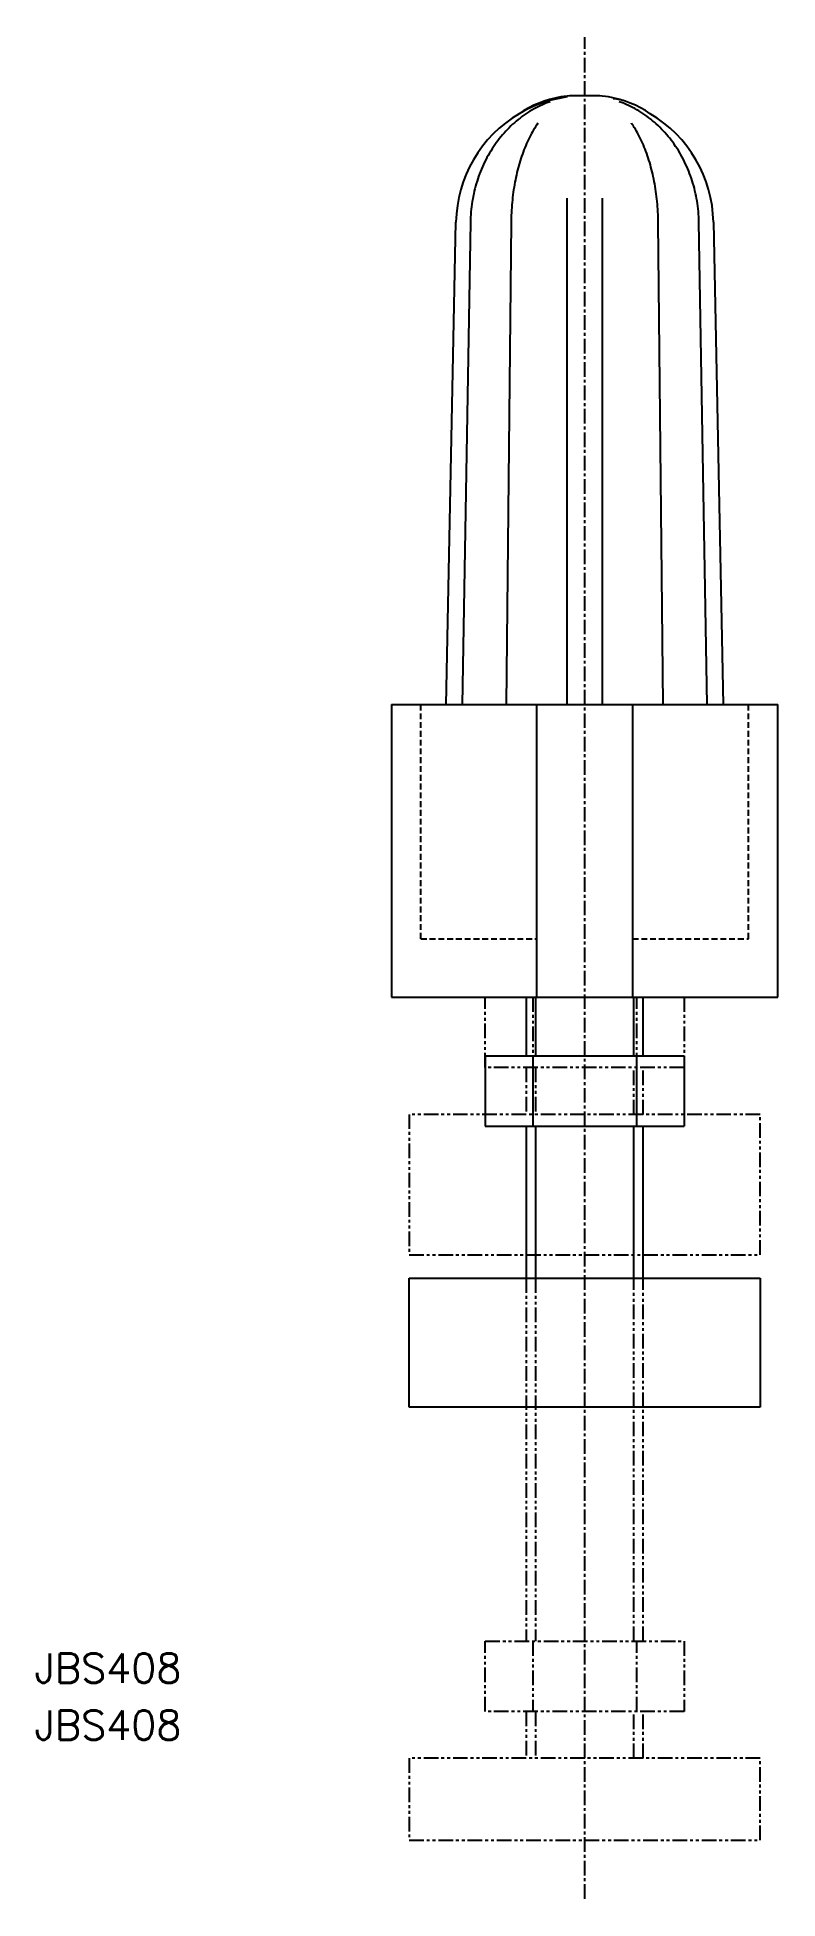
# Model space of a CAD drawing. Extents: x -47 to 16, y -77 to 82.
import ezdxf

# ---------------------------------------------------------------- set-up
doc = ezdxf.new("R2010")
doc.units = 0
for name, pattern in [('CENTER', [2, 1.25, -0.25, 0.25, -0.25]), ('DASHED', [0.75, 0.5, -0.25]), ('PHANTOM', [2.5, 1.25, -0.25, 0.25, -0.25, 0.25, -0.25])]:
    doc.linetypes.add(name, pattern=pattern)
doc.layers.get('0').update_dxf_attribs({"linetype": 'CONTINUOUS'})
doc.layers.add('CENTER', color=1, linetype='CENTER')
doc.styles.add('ARIAL_TTF', font='TXT', dxfattribs={"bigfont": 'bigfont.shx'})

msp = doc.modelspace()

# ---------------------------------------------------------------- linework, layer by layer
at = {"color": 7, "linetype": 'CONTINUOUS'}
for p, q in [((-3.898643, 76.381782), (-4.338127, 76.189887)), ((-3.452048, 76.548235), (-3.898643, 76.381782)), ((-3, 76.688779), (-3.452048, 76.548235)), ((-3.375421, 76.335978), (-3.424285, 76.316582)), ((-3.322876, 76.356409), (-3.375421, 76.335978)), ((-2.764096, 76.751336), (-3, 76.688779)), ((-2.526814, 76.806969), (-2.764096, 76.751336)), ((-2.288384, 76.855621), (-2.526814, 76.806969)), ((-2.049038, 76.897248), (-2.288384, 76.855621)), ((-1.77495, 76.936147), (-2.049038, 76.897248)), ((-1.5, 76.965856), (-1.77495, 76.936147)), ((-1.299161, 76.981708), (-1.5, 76.965856)), ((-1.098076, 76.992655), (-1.299161, 76.981708)), ((0, 77), (-0.75, 77)), ((0.75, 77), (0, 77)), ((1.29916, 76.981708), (1.098076, 76.992655)), ((1.5, 76.965856), (1.29916, 76.981708)), ((1.774949, 76.936147), (1.5, 76.965856)), ((2.049038, 76.897248), (1.774949, 76.936147)), ((2.288384, 76.855621), (2.049038, 76.897248)), ((2.526813, 76.806969), (2.288384, 76.855621)), ((2.434964, 76.762838), (2.71797, 76.727049)), ((2.764095, 76.751336), (2.526813, 76.806969)), ((2.71797, 76.727049), (3, 76.688779)), ((3, 76.688779), (2.764095, 76.751336)), ((3.452047, 76.548235), (3, 76.688779)), ((3.346235, 76.348344), (3.322792, 76.357319)), ((3.368009, 76.339917), (3.346235, 76.348344)), ((3.550788, 76.263581), (3.368009, 76.339917)), ((3.898643, 76.381782), (3.452047, 76.548235)), ((4.338127, 76.189887), (3.898643, 76.381782)), ((-5.84236, 74.834238), (-5.999589, 74.699297)), ((-5.682847, 74.965442), (-5.84236, 74.834238)), ((-5.520941, 75.093001), (-5.682847, 74.965442)), ((-5.189356, 75.732566), (-5.598076, 75.468978)), ((-5.356892, 75.21672), (-5.520941, 75.093001)), ((-5.190576, 75.336697), (-5.356892, 75.21672)), ((-5.022248, 75.452749), (-5.190576, 75.336697)), ((-4.768882, 75.973203), (-5.189356, 75.732566)), ((-4.851818, 75.564938), (-5.022248, 75.452749)), ((-4.679557, 75.673086), (-4.851818, 75.564938)), ((-4.338127, 76.189887), (-4.768882, 75.973203)), ((-4.505231, 75.777364), (-4.679557, 75.673086)), ((-4.329077, 75.877642), (-4.505231, 75.777364)), ((-4.151391, 75.973645), (-4.329077, 75.877642)), ((-3.972547, 76.065142), (-4.151391, 75.973645)), ((-3.790879, 76.153476), (-3.972547, 76.065142)), ((-3.606229, 76.238865), (-3.790879, 76.153476)), ((-3.424285, 76.316582), (-3.606229, 76.238865)), ((3.736717, 76.178804), (3.550788, 76.263581)), ((3.919552, 76.091295), (3.736717, 76.178804)), ((4.099456, 76.000778), (3.919552, 76.091295)), ((4.27828, 75.90563), (4.099456, 76.000778)), ((4.455611, 75.806114), (4.27828, 75.90563)), ((4.768882, 75.973203), (4.338127, 76.189887)), ((4.631125, 75.702565), (4.455611, 75.806114)), ((4.804571, 75.595118), (4.631125, 75.702565)), ((5.189355, 75.732566), (4.768882, 75.973203)), ((4.976204, 75.483578), (4.804571, 75.595118)), ((5.145739, 75.368128), (4.976204, 75.483578)), ((5.313265, 75.248713), (5.145739, 75.368128)), ((5.598076, 75.468978), (5.189355, 75.732566)), ((5.478525, 75.125513), (5.313265, 75.248713)), ((5.641638, 74.998435), (5.478525, 75.125513)), ((5.802356, 74.867671), (5.641638, 74.998435)), ((5.960779, 74.733137), (5.802356, 74.867671)), ((6.116675, 74.595028), (5.960779, 74.733137)), ((-7.426889, 73.161559), (-7.553809, 72.990341)), ((-7.296872, 73.329871), (-7.426889, 73.161559)), ((-7.163925, 73.495063), (-7.296872, 73.329871)), ((-7.027987, 73.657214), (-7.163925, 73.495063)), ((-6.889239, 73.816108), (-7.027987, 73.657214)), ((-6.747609, 73.971829), (-6.889239, 73.816108)), ((-6.603294, 74.124162), (-6.747609, 73.971829)), ((-6.456213, 74.273196), (-6.603294, 74.124162)), ((-6.306577, 74.418719), (-6.456213, 74.273196)), ((-6.154293, 74.560822), (-6.306577, 74.418719)), ((-5.999589, 74.699297), (-6.154293, 74.560822)), ((-4.804039, 73.269423), (-4.8852, 73.097299)), ((-4.720589, 73.438941), (-4.804039, 73.269423)), ((-4.635128, 73.605113), (-4.720589, 73.438941)), ((-4.547645, 73.767871), (-4.635128, 73.605113)), ((-4.457599, 73.928709), (-4.547645, 73.767871)), ((-4.36488, 74.087935), (-4.457599, 73.928709)), ((-4.271696, 74.239365), (-4.36488, 74.087935)), ((-4.28162, 74.223344), (-4.284571, 74.218588)), ((-4.278666, 74.228095), (-4.28162, 74.223344)), ((-4.277678, 74.229683), (-4.278666, 74.228095)), ((-4.27669, 74.23127), (-4.277678, 74.229683)), ((-4.235161, 74.295807), (-4.271696, 74.239365)), ((-4.195679, 74.355705), (-4.235161, 74.295807)), ((-4.098168, 74.505757), (-4.196226, 74.357937)), ((-3.997995, 74.649849), (-4.098168, 74.505757)), ((3.999703, 74.646372), (3.995345, 74.652505)), ((4.004057, 74.640231), (3.999703, 74.646372)), ((4.089453, 74.517299), (4.004057, 74.640231)), ((4.17339, 74.391656), (4.089453, 74.517299)), ((4.207542, 74.339092), (4.17456, 74.388385)), ((4.238071, 74.292732), (4.207542, 74.339092)), ((4.332523, 74.141726), (4.238071, 74.292732)), ((4.426525, 73.982549), (4.332523, 74.141726)), ((4.367109, 74.081832), (4.36124, 74.091654)), ((4.372968, 74.071996), (4.367109, 74.081832)), ((4.517611, 73.822188), (4.426525, 73.982549)), ((4.606112, 73.659946), (4.517611, 73.822188)), ((4.692451, 73.494473), (4.606112, 73.659946)), ((4.776775, 73.3256), (4.692451, 73.494473)), ((4.858713, 73.154288), (4.776775, 73.3256)), ((4.938479, 72.98015), (4.858713, 73.154288)), ((6.270133, 74.453264), (6.116675, 74.595028)), ((6.420939, 74.308042), (6.270133, 74.453264)), ((6.569169, 74.159286), (6.420939, 74.308042)), ((6.714626, 74.007194), (6.569169, 74.159286)), ((6.857374, 73.851698), (6.714626, 74.007194)), ((6.997233, 73.692994), (6.857374, 73.851698)), ((7.134255, 73.531022), (6.997233, 73.692994)), ((7.268278, 73.365973), (7.134255, 73.531022)), ((7.399342, 73.197801), (7.268278, 73.365973)), ((7.527301, 73.026689), (7.399342, 73.197801)), ((-8.352933, 71.714321), (-8.453712, 71.521946)), ((-8.248693, 71.904378), (-8.352933, 71.714321)), ((-8.141096, 72.091925), (-8.248693, 71.904378)), ((-8.030121, 72.277), (-8.141096, 72.091925)), ((-7.915887, 72.459405), (-8.030121, 72.277)), ((-7.798363, 72.639189), (-7.915887, 72.459405)), ((-7.677684, 72.816148), (-7.798363, 72.639189)), ((-7.553809, 72.990341), (-7.677684, 72.816148)), ((-5.454393, 71.628097), (-5.515427, 71.434031)), ((-5.391155, 71.819845), (-5.454393, 71.628097)), ((-5.32558, 72.009622), (-5.391155, 71.819845)), ((-5.257821, 72.196927), (-5.32558, 72.009622)), ((-5.187734, 72.382093), (-5.257821, 72.196927)), ((-5.115478, 72.564649), (-5.187734, 72.382093)), ((-5.040906, 72.7449), (-5.115478, 72.564649)), ((-4.96419, 72.92237), (-5.040906, 72.7449)), ((-4.8852, 73.097299), (-4.96419, 72.92237)), ((5.01591, 72.803581), (4.938479, 72.98015)), ((5.091199, 72.624208), (5.01591, 72.803581)), ((5.164139, 72.442602), (5.091199, 72.624208)), ((5.234913, 72.258367), (5.164139, 72.442602)), ((5.303344, 72.072033), (5.234913, 72.258367)), ((5.369597, 71.883208), (5.303344, 72.072033)), ((5.433508, 71.692427), (5.369597, 71.883208)), ((5.495223, 71.499309), (5.433508, 71.692427)), ((7.652185, 72.852601), (7.527301, 73.026689)), ((7.773866, 72.675717), (7.652185, 72.852601)), ((7.892361, 72.496011), (7.773866, 72.675717)), ((8.007559, 72.313655), (7.892361, 72.496011)), ((8.119468, 72.128635), (8.007559, 72.313655)), ((8.227991, 71.941117), (8.119468, 72.128635)), ((8.33313, 71.751097), (8.227991, 71.941117)), ((8.434799, 71.558734), (8.33313, 71.751097)), ((8.532995, 71.364036), (8.434799, 71.558734)), ((-9.059829, 70.11551), (-9.131773, 69.907103)), ((-8.984146, 70.322248), (-9.059829, 70.11551)), ((-8.904784, 70.527152), (-8.984146, 70.322248)), ((-8.821744, 70.73022), (-8.904784, 70.527152)), ((-8.735095, 70.931282), (-8.821744, 70.73022)), ((-8.644835, 71.130342), (-8.735095, 70.931282)), ((-8.551043, 71.327225), (-8.644835, 71.130342)), ((-8.453712, 71.521946), (-8.551043, 71.327225)), ((-5.878286, 70.023893), (-5.920916, 69.815763)), ((-5.833375, 70.230355), (-5.878286, 70.023893)), ((-5.786111, 70.435432), (-5.833375, 70.230355)), ((-5.736583, 70.638673), (-5.786111, 70.435432)), ((-5.684706, 70.840388), (-5.736583, 70.638673)), ((-5.630585, 71.040103), (-5.684706, 70.840388)), ((-5.574118, 71.238148), (-5.630585, 71.040103)), ((-5.515427, 71.434031), (-5.574118, 71.238148)), ((5.554597, 71.304369), (5.495223, 71.499309)), ((5.611757, 71.107247), (5.554597, 71.304369)), ((5.666577, 70.908437), (5.611757, 71.107247)), ((5.719164, 70.707605), (5.666577, 70.908437)), ((5.76941, 70.505216), (5.719164, 70.707605)), ((5.817403, 70.300969), (5.76941, 70.505216)), ((5.863052, 70.095298), (5.817403, 70.300969)), ((5.90643, 69.887936), (5.863052, 70.095298)), ((8.627644, 71.167153), (8.532995, 71.364036)), ((8.718737, 70.968106), (8.627644, 71.167153)), ((8.806212, 70.767035), (8.718737, 70.968106)), ((8.890055, 70.563973), (8.806212, 70.767035)), ((8.970213, 70.359053), (8.890055, 70.563973)), ((9.046672, 70.152316), (8.970213, 70.359053)), ((9.119386, 69.943889), (9.046672, 70.152316)), ((-9.528829, 68.407648), (-9.570041, 68.188753)), ((-9.483694, 68.625591), (-9.528829, 68.407648)), ((-9.434665, 68.842411), (-9.483694, 68.625591)), ((-9.381751, 69.058071), (-9.434665, 68.842411)), ((-9.324987, 69.272438), (-9.381751, 69.058071)), ((-9.26438, 69.485478), (-9.324987, 69.272438)), ((-9.199973, 69.697041), (-9.26438, 69.485478)), ((-9.131773, 69.907103), (-9.199973, 69.697041)), ((-6.127613, 68.540574), (-6.153851, 68.324328)), ((-6.09901, 68.755985), (-6.127613, 68.540574)), ((-6.068075, 68.970245), (-6.09901, 68.755985)), ((-6.034777, 69.183541), (-6.068075, 68.970245)), ((-5.999163, 69.395518), (-6.034777, 69.183541)), ((-5.961189, 69.606389), (-5.999163, 69.395518)), ((-5.920916, 69.815763), (-5.961189, 69.606389)), ((5.947461, 69.679284), (5.90643, 69.887936)), ((5.986202, 69.46911), (5.947461, 69.679284)), ((6.022592, 69.25778), (5.986202, 69.46911)), ((6.056675, 69.045104), (6.022592, 69.25778)), ((6.088404, 68.831412), (6.056675, 69.045104)), ((6.117809, 68.61654), (6.088404, 68.831412)), ((6.144855, 68.400781), (6.117809, 68.61654)), ((6.169563, 68.18405), (6.144855, 68.400781)), ((9.188339, 69.733824), (9.119386, 69.943889)), ((9.253492, 69.52224), (9.188339, 69.733824)), ((9.31483, 69.309195), (9.253492, 69.52224)), ((9.372321, 69.094806), (9.31483, 69.309195)), ((9.425947, 68.879141), (9.372321, 69.094806)), ((9.475684, 68.662299), (9.425947, 68.879141)), ((9.521516, 68.444352), (9.475684, 68.662299)), ((9.56342, 68.225436), (9.521516, 68.444352)), ((-9.734226, 66.85933), (-9.747791, 66.633431)), ((-9.716774, 67.083007), (-9.734226, 66.85933)), ((-9.69541, 67.304894), (-9.716774, 67.083007)), ((-9.670031, 67.526715), (-9.69541, 67.304894)), ((-9.640652, 67.748279), (-9.670031, 67.526715)), ((-9.60732, 67.968964), (-9.640652, 67.748279)), ((-9.570041, 68.188753), (-9.60732, 67.968964)), ((-6.271404, 66.790759), (-6.278795, 66.567197)), ((-6.261696, 67.012103), (-6.271404, 66.790759)), ((-6.249661, 67.231586), (-6.261696, 67.012103)), ((-6.235236, 67.451201), (-6.249661, 67.231586)), ((-6.218435, 67.670599), (-6.235236, 67.451201)), ((-6.199265, 67.889316), (-6.218435, 67.670599)), ((-6.177743, 68.107144), (-6.199265, 67.889316)), ((-6.153851, 68.324328), (-6.177743, 68.107144)), ((-1.5, 66.17968), (-1.5, 68.26025)), ((1.5, 68.26025), (1.5, 66.17968)), ((6.191906, 67.966615), (6.169563, 68.18405)), ((6.211903, 67.748271), (6.191906, 67.966615)), ((6.229538, 67.529205), (6.211903, 67.748271)), ((6.244798, 67.309848), (6.229538, 67.529205)), ((6.257669, 67.09051), (6.244798, 67.309848)), ((6.268224, 66.869431), (6.257669, 67.09051)), ((6.276477, 66.646295), (6.268224, 66.869431)), ((9.601383, 68.005642), (9.56342, 68.225436)), ((9.635395, 67.784939), (9.601383, 68.005642)), ((9.665448, 67.563383), (9.635395, 67.784939)), ((9.691497, 67.341536), (9.665448, 67.563383)), ((9.713523, 67.119617), (9.691497, 67.341536)), ((9.731642, 66.895957), (9.713523, 67.119617)), ((9.745879, 66.670195), (9.731642, 66.895957)), ((-11.825603, 25), (-10.998073, 66.205883)), ((-9.762204, 66.202373), (-10.478808, 25)), ((-9.759838, 66.310913), (-9.762204, 66.202373)), ((-9.757033, 66.412318), (-9.759838, 66.310913)), ((-9.747791, 66.633431), (-9.757033, 66.412318)), ((-6.285701, 66.192783), (-6.699343, 25)), ((-6.284741, 66.27348), (-6.285701, 66.192783)), ((-6.283649, 66.348774), (-6.284741, 66.27348)), ((-6.278795, 66.567197), (-6.283649, 66.348774)), ((-1.5, 25), (-1.5, 66.17968)), ((1.5, 66.17968), (1.5, 25)), ((6.282161, 66.427691), (6.276477, 66.646295)), ((6.284105, 66.314192), (6.282161, 66.427691)), ((6.2857, 66.192783), (6.284105, 66.314192)), ((6.699342, 25), (6.2857, 66.192783)), ((9.755768, 66.448961), (9.745879, 66.670195)), ((9.759304, 66.329807), (9.755768, 66.448961)), ((9.762203, 66.202373), (9.759304, 66.329807)), ((10.478808, 25), (9.762203, 66.202373)), ((10.998073, 66.205883), (11.825602, 25)), ((-16.5, 25), (16.5, 25)), ((-16.5, 25), (-16.5, 0)), ((-4.092677, 0), (-4.092677, 25)), ((4.092676, 25), (4.092676, 0)), ((16.5, 0), (16.5, 25)), ((-16.5, 0), (16.5, 0)), ((-5, 0), (-5, -5)), ((5, -5), (5, 0)), ((-8.5, -5), (-8.5, -11)), ((-8.5, -5), (8.5, -5)), ((-4.4425, -5), (-4.4425, -11)), ((4.4425, -11), (4.4425, -5)), ((8.5, -5), (8.5, -11)), ((-8.5, -11), (8.5, -11)), ((-5, -11), (-5, -24)), ((5, -24), (5, -11)), ((-15, -24), (15, -24)), ((-15, -35), (-15, -24)), ((15, -24), (15, -35)), ((15, -35), (-15, -35))]:
    msp.add_line(p, q, dxfattribs=at)
at = {"color": 3, "linetype": 'DASHED'}
for p, q in [((-14, 5), (-14, 25)), ((14, 5), (14, 25)), ((-14, 5), (-4.092677, 5)), ((4.092676, 5), (14, 5))]:
    msp.add_line(p, q, dxfattribs=at)
at = {"color": 3, "linetype": 'PHANTOM'}
for p, q in [((-8.5, 0), (8.5, 0)), ((-8.5, -6), (-8.5, 0)), ((-4.4425, 0), (-4.4425, -6)), ((4.4425, -6), (4.4425, 0)), ((8.5, 0), (8.5, -6)), ((8.5, -6), (-8.5, -6)), ((-5, -6), (-5, -10)), ((-4.188, -6), (-4.188, -10)), ((4.188, -10), (4.188, -6)), ((5, -10), (5, -6)), ((15, -10), (-15, -10)), ((-15, -10), (-15, -22)), ((15, -22), (15, -10)), ((-15, -22), (15, -22)), ((-5, -24), (-5, -55)), ((-4.188, -24), (-4.188, -55)), ((4.188, -55), (4.188, -24)), ((5, -55), (5, -24)), ((-8.5, -55), (8.5, -55)), ((-8.5, -61), (-8.5, -55)), ((-4.4425, -55), (-4.4425, -61)), ((4.4425, -61), (4.4425, -55)), ((8.5, -55), (8.5, -61)), ((8.5, -61), (-8.5, -61)), ((-5, -61), (-5, -65)), ((-4.188, -61), (-4.188, -65)), ((4.188, -65), (4.188, -61)), ((5, -65), (5, -61)), ((15, -65), (-15, -65)), ((-15, -65), (-15, -72)), ((15, -72), (15, -65)), ((-15, -72), (15, -72))]:
    msp.add_line(p, q, dxfattribs=at)
at = {"color": 3, "linetype": 'CONTINUOUS'}
for p, q in [((-4.188, 0), (-4.188, -5)), ((4.188, -5), (4.188, 0)), ((-4.188, -11), (-4.188, -24)), ((4.188, -24), (4.188, -11))]:
    msp.add_line(p, q, dxfattribs=at)
at = {"color": 7, "linetype": 'CONTINUOUS'}
for centre, radius, start, end in [((0, 66), 11, 103.661706, 120.591653), ((-1.676556, 72.280199), 4.397585, 106.820013, 111.993196), ((0, 66), 11, 97.83748, 103.661706), ((-0.75, 68.748164), 8.251836, 90, 92.417549), ((0.75, 68.748164), 8.251836, 87.582451, 90), ((1.676808, 72.280753), 4.396984, 68.01258, 73.241342), ((0, 66), 11, 120.591653, 178.927555), ((0, 66), 11, 1.072445, 59.408347)]:
    msp.add_arc(centre, radius, start, end, dxfattribs=at)
at = {"layer": 'CENTER', "color": 1, "linetype": 'CENTER'}
msp.add_line((0, -77), (0, 82), dxfattribs=at)

# ---------------------------------------------------------------- texts
at = {"color": 7, "linetype": 'CONTINUOUS', "style": 'ARIAL_TTF'}
for p in [(-46.992998, -58.54446), (-46.992998, -63.410745)]:
    msp.add_text('JBS408', height=2.5, dxfattribs=at).set_placement(p)

doc.saveas('drawing.dxf')
